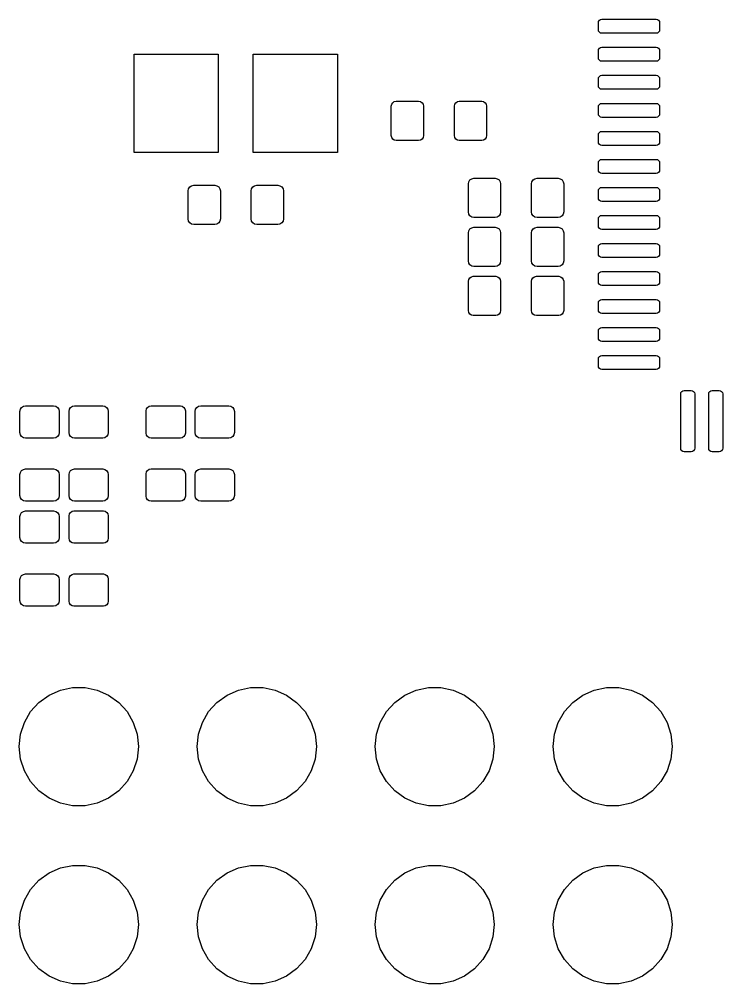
# Model space of a CAD drawing. Extents: x 100.2 to 143.8, y -109.8 to -50.2.
# Drawn here: x 119.91 to 129.95, y -109.37 to -95.6 of the extents above; entities that cross this region are included whole.
import ezdxf

# ---------------------------------------------------------------- set-up
doc = ezdxf.new("R2010")
doc.units = 0
doc.layers.add('BLACK', color=7, linetype='CONTINUOUS')

msp = doc.modelspace()

# ---------------------------------------------------------------- linework, layer by layer
at = {"layer": 'BLACK', "linetype": 'CONTINUOUS'}
for p, q in [((128.175, -95.65), (128.179, -95.6309)), ((128.175, -95.75), (128.175, -95.65)), ((128.179, -95.6309), (128.19, -95.6146)), ((128.19, -95.6146), (128.206, -95.6038)), ((128.206, -95.6038), (128.225, -95.6)), ((128.225, -95.6), (129, -95.6)), ((129, -95.6), (129.019, -95.6038)), ((129.019, -95.6038), (129.035, -95.6146)), ((129.035, -95.6146), (129.046, -95.6309)), ((129.046, -95.6309), (129.05, -95.65)), ((129.05, -95.65), (129.05, -95.75)), ((128.179, -95.7691), (128.175, -95.75)), ((128.19, -95.7854), (128.179, -95.7691)), ((128.206, -95.7962), (128.19, -95.7854)), ((128.225, -95.8), (128.206, -95.7962)), ((129, -95.8), (128.225, -95.8)), ((129.019, -95.7962), (129, -95.8)), ((129.035, -95.7854), (129.019, -95.7962)), ((129.046, -95.7691), (129.035, -95.7854)), ((129.05, -95.75), (129.046, -95.7691)), ((121.55, -97.5), (121.55, -96.1)), ((121.55, -96.1), (122.75, -96.1)), ((122.75, -96.1), (122.75, -97.5)), ((123.25, -97.5), (123.25, -96.1)), ((123.25, -96.1), (124.45, -96.1)), ((124.45, -96.1), (124.45, -97.5)), ((128.175, -96.05), (128.179, -96.0309)), ((128.175, -96.15), (128.175, -96.05)), ((128.179, -96.0309), (128.19, -96.0146)), ((128.19, -96.0146), (128.206, -96.0038)), ((128.206, -96.0038), (128.225, -96)), ((128.225, -96), (129, -96)), ((129, -96), (129.019, -96.0038)), ((129.019, -96.0038), (129.035, -96.0146)), ((129.035, -96.0146), (129.046, -96.0309)), ((129.046, -96.0309), (129.05, -96.05)), ((129.05, -96.05), (129.05, -96.15)), ((128.179, -96.1691), (128.175, -96.15)), ((128.19, -96.1854), (128.179, -96.1691)), ((128.206, -96.1962), (128.19, -96.1854)), ((128.225, -96.2), (128.206, -96.1962)), ((129, -96.2), (128.225, -96.2)), ((129.019, -96.1962), (129, -96.2)), ((129.035, -96.1854), (129.019, -96.1962)), ((129.046, -96.1691), (129.035, -96.1854)), ((129.05, -96.15), (129.046, -96.1691)), ((128.175, -96.45), (128.179, -96.4309)), ((128.175, -96.55), (128.175, -96.45)), ((128.179, -96.4309), (128.19, -96.4146)), ((128.19, -96.4146), (128.206, -96.4038)), ((128.206, -96.4038), (128.225, -96.4)), ((128.225, -96.4), (129, -96.4)), ((129, -96.4), (129.019, -96.4038)), ((129.019, -96.4038), (129.035, -96.4146)), ((129.035, -96.4146), (129.046, -96.4309)), ((129.046, -96.4309), (129.05, -96.45)), ((129.05, -96.45), (129.05, -96.55)), ((128.179, -96.5691), (128.175, -96.55)), ((128.19, -96.5854), (128.179, -96.5691)), ((128.206, -96.5962), (128.19, -96.5854)), ((128.225, -96.6), (128.206, -96.5962)), ((129, -96.6), (128.225, -96.6)), ((129.019, -96.5962), (129, -96.6)), ((129.035, -96.5854), (129.019, -96.5962)), ((129.046, -96.5691), (129.035, -96.5854)), ((129.05, -96.55), (129.046, -96.5691)), ((125.225, -96.8132), (125.241, -96.7905)), ((125.241, -96.7905), (125.263, -96.7753)), ((125.263, -96.7753), (125.29, -96.77)), ((125.29, -96.77), (125.61, -96.77)), ((125.61, -96.77), (125.637, -96.7753)), ((125.637, -96.7753), (125.659, -96.7905)), ((125.659, -96.7905), (125.675, -96.8132)), ((126.125, -96.8132), (126.141, -96.7905)), ((126.141, -96.7905), (126.163, -96.7753)), ((126.163, -96.7753), (126.19, -96.77)), ((126.19, -96.77), (126.51, -96.77)), ((126.51, -96.77), (126.537, -96.7753)), ((126.537, -96.7753), (126.559, -96.7905)), ((126.559, -96.7905), (126.575, -96.8132)), ((128.206, -96.8038), (128.225, -96.8)), ((128.225, -96.8), (129, -96.8)), ((129, -96.8), (129.019, -96.8038)), ((125.22, -96.84), (125.225, -96.8132)), ((125.22, -97.26), (125.22, -96.84)), ((125.675, -96.8132), (125.68, -96.84)), ((125.68, -96.84), (125.68, -97.26)), ((126.12, -96.84), (126.125, -96.8132)), ((126.12, -97.26), (126.12, -96.84)), ((126.575, -96.8132), (126.58, -96.84)), ((126.58, -96.84), (126.58, -97.26)), ((128.175, -96.85), (128.179, -96.8309)), ((128.175, -96.95), (128.175, -96.85)), ((128.179, -96.8309), (128.19, -96.8146)), ((128.19, -96.8146), (128.206, -96.8038)), ((129.019, -96.8038), (129.035, -96.8146)), ((129.035, -96.8146), (129.046, -96.8309)), ((129.046, -96.8309), (129.05, -96.85)), ((129.05, -96.85), (129.05, -96.95)), ((128.179, -96.9691), (128.175, -96.95)), ((128.19, -96.9854), (128.179, -96.9691)), ((128.206, -96.9962), (128.19, -96.9854)), ((128.225, -97), (128.206, -96.9962)), ((129, -97), (128.225, -97)), ((129.019, -96.9962), (129, -97)), ((129.035, -96.9854), (129.019, -96.9962)), ((129.046, -96.9691), (129.035, -96.9854)), ((129.05, -96.95), (129.046, -96.9691)), ((128.179, -97.2309), (128.19, -97.2146)), ((128.19, -97.2146), (128.206, -97.2038)), ((128.206, -97.2038), (128.225, -97.2)), ((128.225, -97.2), (129, -97.2)), ((129, -97.2), (129.019, -97.2038)), ((129.019, -97.2038), (129.035, -97.2146)), ((129.035, -97.2146), (129.046, -97.2309)), ((125.225, -97.2868), (125.22, -97.26)), ((125.241, -97.3095), (125.225, -97.2868)), ((125.263, -97.3247), (125.241, -97.3095)), ((125.29, -97.33), (125.263, -97.3247)), ((125.61, -97.33), (125.29, -97.33)), ((125.637, -97.3247), (125.61, -97.33)), ((125.659, -97.3095), (125.637, -97.3247)), ((125.675, -97.2868), (125.659, -97.3095)), ((125.68, -97.26), (125.675, -97.2868)), ((126.125, -97.2868), (126.12, -97.26)), ((126.141, -97.3095), (126.125, -97.2868)), ((126.163, -97.3247), (126.141, -97.3095)), ((126.19, -97.33), (126.163, -97.3247)), ((126.51, -97.33), (126.19, -97.33)), ((126.537, -97.3247), (126.51, -97.33)), ((126.559, -97.3095), (126.537, -97.3247)), ((126.575, -97.2868), (126.559, -97.3095)), ((126.58, -97.26), (126.575, -97.2868)), ((128.175, -97.25), (128.179, -97.2309)), ((128.175, -97.35), (128.175, -97.25)), ((128.179, -97.3691), (128.175, -97.35)), ((129.046, -97.2309), (129.05, -97.25)), ((129.05, -97.35), (129.046, -97.3691)), ((129.05, -97.25), (129.05, -97.35)), ((128.19, -97.3854), (128.179, -97.3691)), ((128.206, -97.3962), (128.19, -97.3854)), ((128.225, -97.4), (128.206, -97.3962)), ((129, -97.4), (128.225, -97.4)), ((129.019, -97.3962), (129, -97.4)), ((129.035, -97.3854), (129.019, -97.3962)), ((129.046, -97.3691), (129.035, -97.3854)), ((122.75, -97.5), (121.55, -97.5)), ((124.45, -97.5), (123.25, -97.5)), ((128.179, -97.6309), (128.19, -97.6146)), ((128.19, -97.6146), (128.206, -97.6038)), ((128.206, -97.6038), (128.225, -97.6)), ((128.225, -97.6), (129, -97.6)), ((129, -97.6), (129.019, -97.6038)), ((129.019, -97.6038), (129.035, -97.6146)), ((129.035, -97.6146), (129.046, -97.6309)), ((128.175, -97.65), (128.179, -97.6309)), ((128.175, -97.75), (128.175, -97.65)), ((128.179, -97.7691), (128.175, -97.75)), ((129.046, -97.6309), (129.05, -97.65)), ((129.05, -97.75), (129.046, -97.7691)), ((129.05, -97.65), (129.05, -97.75)), ((126.326, -97.9194), (126.343, -97.8934)), ((126.343, -97.8934), (126.369, -97.8761)), ((126.369, -97.8761), (126.4, -97.87)), ((126.4, -97.87), (126.7, -97.87)), ((126.7, -97.87), (126.731, -97.8761)), ((126.731, -97.8761), (126.757, -97.8934)), ((126.757, -97.8934), (126.774, -97.9194)), ((127.226, -97.9194), (127.243, -97.8934)), ((127.243, -97.8934), (127.269, -97.8761)), ((127.269, -97.8761), (127.3, -97.87)), ((127.3, -97.87), (127.6, -97.87)), ((127.6, -97.87), (127.631, -97.8761)), ((127.631, -97.8761), (127.657, -97.8934)), ((127.657, -97.8934), (127.674, -97.9194)), ((128.19, -97.7854), (128.179, -97.7691)), ((128.206, -97.7962), (128.19, -97.7854)), ((128.225, -97.8), (128.206, -97.7962)), ((129, -97.8), (128.225, -97.8)), ((129.019, -97.7962), (129, -97.8)), ((129.035, -97.7854), (129.019, -97.7962)), ((129.046, -97.7691), (129.035, -97.7854)), ((122.32, -98.05), (122.326, -98.0194)), ((122.326, -98.0194), (122.343, -97.9934)), ((122.343, -97.9934), (122.369, -97.9761)), ((122.369, -97.9761), (122.4, -97.97)), ((122.4, -97.97), (122.7, -97.97)), ((122.7, -97.97), (122.731, -97.9761)), ((122.731, -97.9761), (122.757, -97.9934)), ((122.757, -97.9934), (122.774, -98.0194)), ((122.774, -98.0194), (122.78, -98.05)), ((123.22, -98.05), (123.226, -98.0194)), ((123.226, -98.0194), (123.243, -97.9934)), ((123.243, -97.9934), (123.269, -97.9761)), ((123.269, -97.9761), (123.3, -97.97)), ((123.3, -97.97), (123.6, -97.97)), ((123.6, -97.97), (123.631, -97.9761)), ((123.631, -97.9761), (123.657, -97.9934)), ((123.657, -97.9934), (123.674, -98.0194)), ((123.674, -98.0194), (123.68, -98.05)), ((126.32, -97.95), (126.326, -97.9194)), ((126.32, -98.35), (126.32, -97.95)), ((126.774, -97.9194), (126.78, -97.95)), ((126.78, -97.95), (126.78, -98.35)), ((127.22, -97.95), (127.226, -97.9194)), ((127.22, -98.35), (127.22, -97.95)), ((127.674, -97.9194), (127.68, -97.95)), ((127.68, -97.95), (127.68, -98.35)), ((128.175, -98.05), (128.179, -98.0309)), ((128.179, -98.0309), (128.19, -98.0146)), ((128.19, -98.0146), (128.206, -98.0038)), ((128.206, -98.0038), (128.225, -98)), ((128.225, -98), (129, -98)), ((129, -98), (129.019, -98.0038)), ((129.019, -98.0038), (129.035, -98.0146)), ((129.035, -98.0146), (129.046, -98.0309)), ((129.046, -98.0309), (129.05, -98.05)), ((122.32, -98.45), (122.32, -98.05)), ((122.78, -98.05), (122.78, -98.45)), ((123.22, -98.45), (123.22, -98.05)), ((123.68, -98.05), (123.68, -98.45)), ((128.175, -98.15), (128.175, -98.05)), ((128.179, -98.1691), (128.175, -98.15)), ((128.19, -98.1854), (128.179, -98.1691)), ((129.046, -98.1691), (129.035, -98.1854)), ((129.05, -98.15), (129.046, -98.1691)), ((129.05, -98.05), (129.05, -98.15)), ((128.206, -98.1962), (128.19, -98.1854)), ((128.225, -98.2), (128.206, -98.1962)), ((129, -98.2), (128.225, -98.2)), ((129.019, -98.1962), (129, -98.2)), ((129.035, -98.1854), (129.019, -98.1962)), ((122.326, -98.4806), (122.32, -98.45)), ((122.78, -98.45), (122.774, -98.4806)), ((123.226, -98.4806), (123.22, -98.45)), ((123.68, -98.45), (123.674, -98.4806)), ((126.326, -98.3806), (126.32, -98.35)), ((126.343, -98.4066), (126.326, -98.3806)), ((126.369, -98.4239), (126.343, -98.4066)), ((126.4, -98.43), (126.369, -98.4239)), ((126.7, -98.43), (126.4, -98.43)), ((126.731, -98.4239), (126.7, -98.43)), ((126.757, -98.4066), (126.731, -98.4239)), ((126.774, -98.3806), (126.757, -98.4066)), ((126.78, -98.35), (126.774, -98.3806)), ((127.226, -98.3806), (127.22, -98.35)), ((127.243, -98.4066), (127.226, -98.3806)), ((127.269, -98.4239), (127.243, -98.4066)), ((127.3, -98.43), (127.269, -98.4239)), ((127.6, -98.43), (127.3, -98.43)), ((127.631, -98.4239), (127.6, -98.43)), ((127.657, -98.4066), (127.631, -98.4239)), ((127.674, -98.3806), (127.657, -98.4066)), ((127.68, -98.35), (127.674, -98.3806)), ((128.175, -98.45), (128.179, -98.4309)), ((128.175, -98.55), (128.175, -98.45)), ((128.179, -98.4309), (128.19, -98.4146)), ((128.19, -98.4146), (128.206, -98.4038)), ((128.206, -98.4038), (128.225, -98.4)), ((128.225, -98.4), (129, -98.4)), ((129, -98.4), (129.019, -98.4038)), ((129.019, -98.4038), (129.035, -98.4146)), ((129.035, -98.4146), (129.046, -98.4309)), ((129.046, -98.4309), (129.05, -98.45)), ((129.05, -98.45), (129.05, -98.55)), ((122.343, -98.5066), (122.326, -98.4806)), ((122.369, -98.5239), (122.343, -98.5066)), ((122.4, -98.53), (122.369, -98.5239)), ((122.7, -98.53), (122.4, -98.53)), ((122.731, -98.5239), (122.7, -98.53)), ((122.757, -98.5066), (122.731, -98.5239)), ((122.774, -98.4806), (122.757, -98.5066)), ((123.243, -98.5066), (123.226, -98.4806)), ((123.269, -98.5239), (123.243, -98.5066)), ((123.3, -98.53), (123.269, -98.5239)), ((123.6, -98.53), (123.3, -98.53)), ((123.631, -98.5239), (123.6, -98.53)), ((123.657, -98.5066), (123.631, -98.5239)), ((123.674, -98.4806), (123.657, -98.5066)), ((126.343, -98.5934), (126.369, -98.5761)), ((126.369, -98.5761), (126.4, -98.57)), ((126.4, -98.57), (126.7, -98.57)), ((126.7, -98.57), (126.731, -98.5761)), ((126.731, -98.5761), (126.757, -98.5934)), ((127.243, -98.5934), (127.269, -98.5761)), ((127.269, -98.5761), (127.3, -98.57)), ((127.3, -98.57), (127.6, -98.57)), ((127.6, -98.57), (127.631, -98.5761)), ((127.631, -98.5761), (127.657, -98.5934)), ((128.179, -98.5691), (128.175, -98.55)), ((128.19, -98.5854), (128.179, -98.5691)), ((128.206, -98.5962), (128.19, -98.5854)), ((129.035, -98.5854), (129.019, -98.5962)), ((129.046, -98.5691), (129.035, -98.5854)), ((129.05, -98.55), (129.046, -98.5691)), ((126.32, -98.65), (126.326, -98.6194)), ((126.32, -99.05), (126.32, -98.65)), ((126.326, -98.6194), (126.343, -98.5934)), ((126.757, -98.5934), (126.774, -98.6194)), ((126.774, -98.6194), (126.78, -98.65)), ((126.78, -98.65), (126.78, -99.05)), ((127.22, -98.65), (127.226, -98.6194)), ((127.22, -99.05), (127.22, -98.65)), ((127.226, -98.6194), (127.243, -98.5934)), ((127.657, -98.5934), (127.674, -98.6194)), ((127.674, -98.6194), (127.68, -98.65)), ((127.68, -98.65), (127.68, -99.05)), ((128.225, -98.6), (128.206, -98.5962)), ((129, -98.6), (128.225, -98.6)), ((129.019, -98.5962), (129, -98.6)), ((128.175, -98.85), (128.179, -98.8309)), ((128.175, -98.95), (128.175, -98.85)), ((128.179, -98.8309), (128.19, -98.8146)), ((128.19, -98.8146), (128.206, -98.8038)), ((128.206, -98.8038), (128.225, -98.8)), ((128.225, -98.8), (129, -98.8)), ((129, -98.8), (129.019, -98.8038)), ((129.019, -98.8038), (129.035, -98.8146)), ((129.035, -98.8146), (129.046, -98.8309)), ((129.046, -98.8309), (129.05, -98.85)), ((129.05, -98.85), (129.05, -98.95)), ((128.179, -98.9691), (128.175, -98.95)), ((128.19, -98.9854), (128.179, -98.9691)), ((128.206, -98.9962), (128.19, -98.9854)), ((128.225, -99), (128.206, -98.9962)), ((129, -99), (128.225, -99)), ((129.019, -98.9962), (129, -99)), ((129.035, -98.9854), (129.019, -98.9962)), ((129.046, -98.9691), (129.035, -98.9854)), ((129.05, -98.95), (129.046, -98.9691)), ((126.326, -99.0806), (126.32, -99.05)), ((126.343, -99.1066), (126.326, -99.0806)), ((126.369, -99.1239), (126.343, -99.1066)), ((126.4, -99.13), (126.369, -99.1239)), ((126.7, -99.13), (126.4, -99.13)), ((126.731, -99.1239), (126.7, -99.13)), ((126.757, -99.1066), (126.731, -99.1239)), ((126.774, -99.0806), (126.757, -99.1066)), ((126.78, -99.05), (126.774, -99.0806)), ((127.226, -99.0806), (127.22, -99.05)), ((127.243, -99.1066), (127.226, -99.0806)), ((127.269, -99.1239), (127.243, -99.1066)), ((127.3, -99.13), (127.269, -99.1239)), ((127.6, -99.13), (127.3, -99.13)), ((127.631, -99.1239), (127.6, -99.13)), ((127.657, -99.1066), (127.631, -99.1239)), ((127.674, -99.0806), (127.657, -99.1066)), ((127.68, -99.05), (127.674, -99.0806)), ((126.341, -99.2905), (126.363, -99.2753)), ((126.363, -99.2753), (126.39, -99.27)), ((126.39, -99.27), (126.71, -99.27)), ((126.71, -99.27), (126.737, -99.2753)), ((126.737, -99.2753), (126.759, -99.2905)), ((127.241, -99.2905), (127.263, -99.2753)), ((127.263, -99.2753), (127.29, -99.27)), ((127.29, -99.27), (127.61, -99.27)), ((127.61, -99.27), (127.637, -99.2753)), ((127.637, -99.2753), (127.659, -99.2905)), ((128.175, -99.25), (128.179, -99.2309)), ((128.175, -99.35), (128.175, -99.25)), ((128.179, -99.2309), (128.19, -99.2146)), ((128.19, -99.2146), (128.206, -99.2038)), ((128.206, -99.2038), (128.225, -99.2)), ((128.225, -99.2), (129, -99.2)), ((129, -99.2), (129.019, -99.2038)), ((129.019, -99.2038), (129.035, -99.2146)), ((129.035, -99.2146), (129.046, -99.2309)), ((129.046, -99.2309), (129.05, -99.25)), ((129.05, -99.25), (129.05, -99.35)), ((126.32, -99.34), (126.325, -99.3132)), ((126.32, -99.76), (126.32, -99.34)), ((126.325, -99.3132), (126.341, -99.2905)), ((126.759, -99.2905), (126.775, -99.3132)), ((126.775, -99.3132), (126.78, -99.34)), ((126.78, -99.34), (126.78, -99.76)), ((127.22, -99.34), (127.225, -99.3132)), ((127.22, -99.76), (127.22, -99.34)), ((127.225, -99.3132), (127.241, -99.2905)), ((127.659, -99.2905), (127.675, -99.3132)), ((127.675, -99.3132), (127.68, -99.34)), ((127.68, -99.34), (127.68, -99.76)), ((128.179, -99.3691), (128.175, -99.35)), ((128.19, -99.3854), (128.179, -99.3691)), ((128.206, -99.3962), (128.19, -99.3854)), ((128.225, -99.4), (128.206, -99.3962)), ((129, -99.4), (128.225, -99.4)), ((129.019, -99.3962), (129, -99.4)), ((129.035, -99.3854), (129.019, -99.3962)), ((129.046, -99.3691), (129.035, -99.3854)), ((129.05, -99.35), (129.046, -99.3691)), ((128.175, -99.65), (128.179, -99.6309)), ((128.175, -99.75), (128.175, -99.65)), ((128.179, -99.6309), (128.19, -99.6146)), ((128.19, -99.6146), (128.206, -99.6038)), ((128.206, -99.6038), (128.225, -99.6)), ((128.225, -99.6), (129, -99.6)), ((129, -99.6), (129.019, -99.6038)), ((129.019, -99.6038), (129.035, -99.6146)), ((129.035, -99.6146), (129.046, -99.6309)), ((129.046, -99.6309), (129.05, -99.65)), ((129.05, -99.65), (129.05, -99.75)), ((126.325, -99.7868), (126.32, -99.76)), ((126.341, -99.8095), (126.325, -99.7868)), ((126.363, -99.8247), (126.341, -99.8095)), ((126.39, -99.83), (126.363, -99.8247)), ((126.71, -99.83), (126.39, -99.83)), ((126.737, -99.8247), (126.71, -99.83)), ((126.759, -99.8095), (126.737, -99.8247)), ((126.775, -99.7868), (126.759, -99.8095)), ((126.78, -99.76), (126.775, -99.7868)), ((127.225, -99.7868), (127.22, -99.76)), ((127.241, -99.8095), (127.225, -99.7868)), ((127.263, -99.8247), (127.241, -99.8095)), ((127.29, -99.83), (127.263, -99.8247)), ((127.61, -99.83), (127.29, -99.83)), ((127.637, -99.8247), (127.61, -99.83)), ((127.659, -99.8095), (127.637, -99.8247)), ((127.675, -99.7868), (127.659, -99.8095)), ((127.68, -99.76), (127.675, -99.7868)), ((128.179, -99.7691), (128.175, -99.75)), ((128.19, -99.7854), (128.179, -99.7691)), ((128.206, -99.7962), (128.19, -99.7854)), ((128.225, -99.8), (128.206, -99.7962)), ((129, -99.8), (128.225, -99.8)), ((129.019, -99.7962), (129, -99.8)), ((129.035, -99.7854), (129.019, -99.7962)), ((129.046, -99.7691), (129.035, -99.7854)), ((129.05, -99.75), (129.046, -99.7691)), ((128.175, -100.05), (128.179, -100.031)), ((128.175, -100.15), (128.175, -100.05)), ((128.179, -100.031), (128.19, -100.015)), ((128.19, -100.015), (128.206, -100.004)), ((128.206, -100.004), (128.225, -100)), ((128.225, -100), (129, -100)), ((129, -100), (129.019, -100.004)), ((129.019, -100.004), (129.035, -100.015)), ((129.035, -100.015), (129.046, -100.031)), ((129.046, -100.031), (129.05, -100.05)), ((129.05, -100.05), (129.05, -100.15)), ((128.179, -100.169), (128.175, -100.15)), ((128.19, -100.185), (128.179, -100.169)), ((128.206, -100.196), (128.19, -100.185)), ((128.225, -100.2), (128.206, -100.196)), ((129, -100.2), (128.225, -100.2)), ((129.019, -100.196), (129, -100.2)), ((129.035, -100.185), (129.019, -100.196)), ((129.046, -100.169), (129.035, -100.185)), ((129.05, -100.15), (129.046, -100.169)), ((128.175, -100.45), (128.179, -100.431)), ((128.175, -100.55), (128.175, -100.45)), ((128.179, -100.431), (128.19, -100.415)), ((128.19, -100.415), (128.206, -100.404)), ((128.206, -100.404), (128.225, -100.4)), ((128.225, -100.4), (129, -100.4)), ((129, -100.4), (129.019, -100.404)), ((129.019, -100.404), (129.035, -100.415)), ((129.035, -100.415), (129.046, -100.431)), ((129.046, -100.431), (129.05, -100.45)), ((129.05, -100.45), (129.05, -100.55)), ((128.179, -100.569), (128.175, -100.55)), ((128.19, -100.585), (128.179, -100.569)), ((128.206, -100.596), (128.19, -100.585)), ((128.225, -100.6), (128.206, -100.596)), ((129, -100.6), (128.225, -100.6)), ((129.019, -100.596), (129, -100.6)), ((129.035, -100.585), (129.019, -100.596)), ((129.046, -100.569), (129.035, -100.585)), ((129.05, -100.55), (129.046, -100.569)), ((129.35, -100.95), (129.354, -100.931)), ((129.354, -100.931), (129.365, -100.915)), ((129.365, -100.915), (129.381, -100.904)), ((129.381, -100.904), (129.4, -100.9)), ((129.4, -100.9), (129.5, -100.9)), ((129.5, -100.9), (129.519, -100.904)), ((129.519, -100.904), (129.535, -100.915)), ((129.535, -100.915), (129.546, -100.931)), ((129.546, -100.931), (129.55, -100.95)), ((129.75, -100.95), (129.754, -100.931)), ((129.754, -100.931), (129.765, -100.915)), ((129.765, -100.915), (129.781, -100.904)), ((129.781, -100.904), (129.8, -100.9)), ((129.8, -100.9), (129.9, -100.9)), ((129.9, -100.9), (129.919, -100.904)), ((129.919, -100.904), (129.935, -100.915)), ((129.935, -100.915), (129.946, -100.931)), ((129.946, -100.931), (129.95, -100.95)), ((129.35, -101.725), (129.35, -100.95)), ((129.55, -100.95), (129.55, -101.725)), ((129.75, -101.725), (129.75, -100.95)), ((129.95, -100.95), (129.95, -101.725)), ((119.92, -101.2), (119.926, -101.169)), ((119.92, -101.5), (119.92, -101.2)), ((119.926, -101.169), (119.943, -101.143)), ((119.943, -101.143), (119.969, -101.126)), ((119.969, -101.126), (120, -101.12)), ((120, -101.12), (120.4, -101.12)), ((120.4, -101.12), (120.431, -101.126)), ((120.431, -101.126), (120.457, -101.143)), ((120.457, -101.143), (120.474, -101.169)), ((120.474, -101.169), (120.48, -101.2)), ((120.48, -101.2), (120.48, -101.5)), ((120.62, -101.2), (120.626, -101.169)), ((120.62, -101.5), (120.62, -101.2)), ((120.626, -101.169), (120.643, -101.143)), ((120.643, -101.143), (120.669, -101.126)), ((120.669, -101.126), (120.7, -101.12)), ((120.7, -101.12), (121.1, -101.12)), ((121.1, -101.12), (121.131, -101.126)), ((121.131, -101.126), (121.157, -101.143)), ((121.157, -101.143), (121.174, -101.169)), ((121.174, -101.169), (121.18, -101.2)), ((121.18, -101.2), (121.18, -101.5)), ((121.72, -101.19), (121.725, -101.163)), ((121.72, -101.51), (121.72, -101.19)), ((121.725, -101.163), (121.741, -101.141)), ((121.741, -101.141), (121.763, -101.125)), ((121.763, -101.125), (121.79, -101.12)), ((121.79, -101.12), (122.21, -101.12)), ((122.21, -101.12), (122.237, -101.125)), ((122.237, -101.125), (122.259, -101.141)), ((122.259, -101.141), (122.275, -101.163)), ((122.275, -101.163), (122.28, -101.19)), ((122.28, -101.19), (122.28, -101.51)), ((122.42, -101.2), (122.426, -101.169)), ((122.42, -101.5), (122.42, -101.2)), ((122.426, -101.169), (122.443, -101.143)), ((122.443, -101.143), (122.469, -101.126)), ((122.469, -101.126), (122.5, -101.12)), ((122.5, -101.12), (122.9, -101.12)), ((122.9, -101.12), (122.931, -101.126)), ((122.931, -101.126), (122.957, -101.143)), ((122.957, -101.143), (122.974, -101.169)), ((122.974, -101.169), (122.98, -101.2)), ((122.98, -101.2), (122.98, -101.5)), ((119.926, -101.531), (119.92, -101.5)), ((119.943, -101.557), (119.926, -101.531)), ((119.969, -101.574), (119.943, -101.557)), ((120, -101.58), (119.969, -101.574)), ((120.4, -101.58), (120, -101.58)), ((120.431, -101.574), (120.4, -101.58)), ((120.457, -101.557), (120.431, -101.574)), ((120.474, -101.531), (120.457, -101.557)), ((120.48, -101.5), (120.474, -101.531)), ((120.626, -101.531), (120.62, -101.5)), ((120.643, -101.557), (120.626, -101.531)), ((120.669, -101.574), (120.643, -101.557)), ((120.7, -101.58), (120.669, -101.574)), ((121.1, -101.58), (120.7, -101.58)), ((121.131, -101.574), (121.1, -101.58)), ((121.157, -101.557), (121.131, -101.574)), ((121.174, -101.531), (121.157, -101.557)), ((121.18, -101.5), (121.174, -101.531)), ((121.725, -101.537), (121.72, -101.51)), ((121.741, -101.559), (121.725, -101.537)), ((121.763, -101.575), (121.741, -101.559)), ((121.79, -101.58), (121.763, -101.575)), ((122.21, -101.58), (121.79, -101.58)), ((122.237, -101.575), (122.21, -101.58)), ((122.259, -101.559), (122.237, -101.575)), ((122.275, -101.537), (122.259, -101.559)), ((122.28, -101.51), (122.275, -101.537)), ((122.426, -101.531), (122.42, -101.5)), ((122.443, -101.557), (122.426, -101.531)), ((122.469, -101.574), (122.443, -101.557)), ((122.5, -101.58), (122.469, -101.574)), ((122.9, -101.58), (122.5, -101.58)), ((122.931, -101.574), (122.9, -101.58)), ((122.957, -101.557), (122.931, -101.574)), ((122.974, -101.531), (122.957, -101.557)), ((122.98, -101.5), (122.974, -101.531)), ((129.354, -101.744), (129.35, -101.725)), ((129.365, -101.76), (129.354, -101.744)), ((129.381, -101.771), (129.365, -101.76)), ((129.535, -101.76), (129.519, -101.771)), ((129.546, -101.744), (129.535, -101.76)), ((129.55, -101.725), (129.546, -101.744)), ((129.754, -101.744), (129.75, -101.725)), ((129.765, -101.76), (129.754, -101.744)), ((129.781, -101.771), (129.765, -101.76)), ((129.935, -101.76), (129.919, -101.771)), ((129.946, -101.744), (129.935, -101.76)), ((129.95, -101.725), (129.946, -101.744)), ((129.4, -101.775), (129.381, -101.771)), ((129.5, -101.775), (129.4, -101.775)), ((129.519, -101.771), (129.5, -101.775)), ((129.8, -101.775), (129.781, -101.771)), ((129.9, -101.775), (129.8, -101.775)), ((129.919, -101.771), (129.9, -101.775)), ((119.943, -102.043), (119.969, -102.026)), ((119.969, -102.026), (120, -102.02)), ((120, -102.02), (120.4, -102.02)), ((120.4, -102.02), (120.431, -102.026)), ((120.431, -102.026), (120.457, -102.043)), ((120.643, -102.043), (120.669, -102.026)), ((120.669, -102.026), (120.7, -102.02)), ((120.7, -102.02), (121.1, -102.02)), ((121.1, -102.02), (121.131, -102.026)), ((121.131, -102.026), (121.157, -102.043)), ((121.741, -102.041), (121.763, -102.025)), ((121.763, -102.025), (121.79, -102.02)), ((121.79, -102.02), (122.21, -102.02)), ((122.21, -102.02), (122.237, -102.025)), ((122.237, -102.025), (122.259, -102.041)), ((122.443, -102.043), (122.469, -102.026)), ((122.469, -102.026), (122.5, -102.02)), ((122.5, -102.02), (122.9, -102.02)), ((122.9, -102.02), (122.931, -102.026)), ((122.931, -102.026), (122.957, -102.043)), ((119.92, -102.1), (119.926, -102.069)), ((119.92, -102.4), (119.92, -102.1)), ((119.926, -102.069), (119.943, -102.043)), ((120.457, -102.043), (120.474, -102.069)), ((120.474, -102.069), (120.48, -102.1)), ((120.48, -102.1), (120.48, -102.4)), ((120.62, -102.1), (120.626, -102.069)), ((120.62, -102.4), (120.62, -102.1)), ((120.626, -102.069), (120.643, -102.043)), ((121.157, -102.043), (121.174, -102.069)), ((121.174, -102.069), (121.18, -102.1)), ((121.18, -102.1), (121.18, -102.4)), ((121.72, -102.09), (121.725, -102.063)), ((121.72, -102.41), (121.72, -102.09)), ((121.725, -102.063), (121.741, -102.041)), ((122.259, -102.041), (122.275, -102.063)), ((122.275, -102.063), (122.28, -102.09)), ((122.28, -102.09), (122.28, -102.41)), ((122.42, -102.1), (122.426, -102.069)), ((122.42, -102.4), (122.42, -102.1)), ((122.426, -102.069), (122.443, -102.043)), ((122.957, -102.043), (122.974, -102.069)), ((122.974, -102.069), (122.98, -102.1)), ((122.98, -102.1), (122.98, -102.4)), ((119.926, -102.431), (119.92, -102.4)), ((119.943, -102.457), (119.926, -102.431)), ((120.474, -102.431), (120.457, -102.457)), ((120.48, -102.4), (120.474, -102.431)), ((120.626, -102.431), (120.62, -102.4)), ((120.643, -102.457), (120.626, -102.431)), ((121.174, -102.431), (121.157, -102.457)), ((121.18, -102.4), (121.174, -102.431)), ((121.725, -102.437), (121.72, -102.41)), ((121.741, -102.459), (121.725, -102.437)), ((122.275, -102.437), (122.259, -102.459)), ((122.28, -102.41), (122.275, -102.437)), ((122.426, -102.431), (122.42, -102.4)), ((122.443, -102.457), (122.426, -102.431)), ((122.974, -102.431), (122.957, -102.457)), ((122.98, -102.4), (122.974, -102.431)), ((119.969, -102.474), (119.943, -102.457)), ((120, -102.48), (119.969, -102.474)), ((120.4, -102.48), (120, -102.48)), ((120.431, -102.474), (120.4, -102.48)), ((120.457, -102.457), (120.431, -102.474)), ((120.669, -102.474), (120.643, -102.457)), ((120.7, -102.48), (120.669, -102.474)), ((121.1, -102.48), (120.7, -102.48)), ((121.131, -102.474), (121.1, -102.48)), ((121.157, -102.457), (121.131, -102.474)), ((121.763, -102.475), (121.741, -102.459)), ((121.79, -102.48), (121.763, -102.475)), ((122.21, -102.48), (121.79, -102.48)), ((122.237, -102.475), (122.21, -102.48)), ((122.259, -102.459), (122.237, -102.475)), ((122.469, -102.474), (122.443, -102.457)), ((122.5, -102.48), (122.469, -102.474)), ((122.9, -102.48), (122.5, -102.48)), ((122.931, -102.474), (122.9, -102.48)), ((122.957, -102.457), (122.931, -102.474)), ((119.92, -102.7), (119.926, -102.669)), ((119.92, -103), (119.92, -102.7)), ((119.926, -102.669), (119.943, -102.643)), ((119.943, -102.643), (119.969, -102.626)), ((119.969, -102.626), (120, -102.62)), ((120, -102.62), (120.4, -102.62)), ((120.4, -102.62), (120.431, -102.626)), ((120.431, -102.626), (120.457, -102.643)), ((120.457, -102.643), (120.474, -102.669)), ((120.474, -102.669), (120.48, -102.7)), ((120.48, -102.7), (120.48, -103)), ((120.62, -102.69), (120.625, -102.663)), ((120.62, -103.01), (120.62, -102.69)), ((120.625, -102.663), (120.641, -102.641)), ((120.641, -102.641), (120.663, -102.625)), ((120.663, -102.625), (120.69, -102.62)), ((120.69, -102.62), (121.11, -102.62)), ((121.11, -102.62), (121.137, -102.625)), ((121.137, -102.625), (121.159, -102.641)), ((121.159, -102.641), (121.175, -102.663)), ((121.175, -102.663), (121.18, -102.69)), ((121.18, -102.69), (121.18, -103.01)), ((119.926, -103.031), (119.92, -103)), ((119.943, -103.057), (119.926, -103.031)), ((119.969, -103.074), (119.943, -103.057)), ((120, -103.08), (119.969, -103.074)), ((120.4, -103.08), (120, -103.08)), ((120.431, -103.074), (120.4, -103.08)), ((120.457, -103.057), (120.431, -103.074)), ((120.474, -103.031), (120.457, -103.057)), ((120.48, -103), (120.474, -103.031)), ((120.625, -103.037), (120.62, -103.01)), ((120.641, -103.059), (120.625, -103.037)), ((120.663, -103.075), (120.641, -103.059)), ((120.69, -103.08), (120.663, -103.075)), ((121.11, -103.08), (120.69, -103.08)), ((121.137, -103.075), (121.11, -103.08)), ((121.159, -103.059), (121.137, -103.075)), ((121.175, -103.037), (121.159, -103.059)), ((121.18, -103.01), (121.175, -103.037)), ((119.926, -103.569), (119.943, -103.543)), ((119.943, -103.543), (119.969, -103.526)), ((119.969, -103.526), (120, -103.52)), ((120, -103.52), (120.4, -103.52)), ((120.4, -103.52), (120.431, -103.526)), ((120.431, -103.526), (120.457, -103.543)), ((120.457, -103.543), (120.474, -103.569)), ((120.625, -103.563), (120.641, -103.541)), ((120.641, -103.541), (120.663, -103.525)), ((120.663, -103.525), (120.69, -103.52)), ((120.69, -103.52), (121.11, -103.52)), ((121.11, -103.52), (121.137, -103.525)), ((121.137, -103.525), (121.159, -103.541)), ((121.159, -103.541), (121.175, -103.563)), ((119.92, -103.6), (119.926, -103.569)), ((119.92, -103.9), (119.92, -103.6)), ((120.474, -103.569), (120.48, -103.6)), ((120.48, -103.6), (120.48, -103.9)), ((120.62, -103.59), (120.625, -103.563)), ((120.62, -103.91), (120.62, -103.59)), ((121.175, -103.563), (121.18, -103.59)), ((121.18, -103.59), (121.18, -103.91)), ((119.926, -103.931), (119.92, -103.9)), ((119.943, -103.957), (119.926, -103.931)), ((119.969, -103.974), (119.943, -103.957)), ((120.457, -103.957), (120.431, -103.974)), ((120.474, -103.931), (120.457, -103.957)), ((120.48, -103.9), (120.474, -103.931)), ((120.625, -103.937), (120.62, -103.91)), ((120.641, -103.959), (120.625, -103.937)), ((120.663, -103.975), (120.641, -103.959)), ((121.159, -103.959), (121.137, -103.975)), ((121.175, -103.937), (121.159, -103.959)), ((121.18, -103.91), (121.175, -103.937)), ((120, -103.98), (119.969, -103.974)), ((120.4, -103.98), (120, -103.98)), ((120.431, -103.974), (120.4, -103.98)), ((120.69, -103.98), (120.663, -103.975)), ((121.11, -103.98), (120.69, -103.98)), ((121.137, -103.975), (121.11, -103.98)), ((120.335, -105.249), (120.497, -105.177)), ((120.497, -105.177), (120.671, -105.14)), ((120.671, -105.14), (120.849, -105.14)), ((120.849, -105.14), (121.023, -105.177)), ((121.023, -105.177), (121.185, -105.249)), ((122.875, -105.249), (123.037, -105.177)), ((123.037, -105.177), (123.211, -105.14)), ((123.211, -105.14), (123.389, -105.14)), ((123.389, -105.14), (123.563, -105.177)), ((123.563, -105.177), (123.725, -105.249)), ((125.415, -105.249), (125.577, -105.177)), ((125.577, -105.177), (125.751, -105.14)), ((125.751, -105.14), (125.929, -105.14)), ((125.929, -105.14), (126.103, -105.177)), ((126.103, -105.177), (126.265, -105.249)), ((127.955, -105.249), (128.117, -105.177)), ((128.117, -105.177), (128.291, -105.14)), ((128.291, -105.14), (128.469, -105.14)), ((128.469, -105.14), (128.643, -105.177)), ((128.643, -105.177), (128.805, -105.249)), ((120.191, -105.353), (120.335, -105.249)), ((121.185, -105.249), (121.329, -105.353)), ((122.731, -105.353), (122.875, -105.249)), ((123.725, -105.249), (123.869, -105.353)), ((125.271, -105.353), (125.415, -105.249)), ((126.265, -105.249), (126.409, -105.353)), ((127.811, -105.353), (127.955, -105.249)), ((128.805, -105.249), (128.949, -105.353)), ((120.072, -105.485), (120.191, -105.353)), ((121.329, -105.353), (121.448, -105.485)), ((122.612, -105.485), (122.731, -105.353)), ((123.869, -105.353), (123.988, -105.485)), ((125.152, -105.485), (125.271, -105.353)), ((126.409, -105.353), (126.528, -105.485)), ((127.692, -105.485), (127.811, -105.353)), ((128.949, -105.353), (129.068, -105.485)), ((119.983, -105.639), (120.072, -105.485)), ((121.448, -105.485), (121.537, -105.639)), ((122.523, -105.639), (122.612, -105.485)), ((123.988, -105.485), (124.077, -105.639)), ((125.063, -105.639), (125.152, -105.485)), ((126.528, -105.485), (126.617, -105.639)), ((127.603, -105.639), (127.692, -105.485)), ((129.068, -105.485), (129.157, -105.639)), ((119.929, -105.808), (119.983, -105.639)), ((121.537, -105.639), (121.591, -105.808)), ((122.469, -105.808), (122.523, -105.639)), ((124.077, -105.639), (124.131, -105.808)), ((125.009, -105.808), (125.063, -105.639)), ((126.617, -105.639), (126.671, -105.808)), ((127.549, -105.808), (127.603, -105.639)), ((129.157, -105.639), (129.211, -105.808)), ((119.91, -105.985), (119.929, -105.808)), ((121.591, -105.808), (121.61, -105.985)), ((122.45, -105.985), (122.469, -105.808)), ((124.131, -105.808), (124.15, -105.985)), ((124.99, -105.985), (125.009, -105.808)), ((126.671, -105.808), (126.69, -105.985)), ((127.53, -105.985), (127.549, -105.808)), ((129.211, -105.808), (129.23, -105.985)), ((119.929, -106.162), (119.91, -105.985)), ((121.61, -105.985), (121.591, -106.162)), ((122.469, -106.162), (122.45, -105.985)), ((124.15, -105.985), (124.131, -106.162)), ((125.009, -106.162), (124.99, -105.985)), ((126.69, -105.985), (126.671, -106.162)), ((127.549, -106.162), (127.53, -105.985)), ((129.23, -105.985), (129.211, -106.162)), ((119.983, -106.331), (119.929, -106.162)), ((121.591, -106.162), (121.537, -106.331)), ((122.523, -106.331), (122.469, -106.162)), ((124.131, -106.162), (124.077, -106.331)), ((125.063, -106.331), (125.009, -106.162)), ((126.671, -106.162), (126.617, -106.331)), ((127.603, -106.331), (127.549, -106.162)), ((129.211, -106.162), (129.157, -106.331)), ((120.072, -106.485), (119.983, -106.331)), ((121.537, -106.331), (121.448, -106.485)), ((122.612, -106.485), (122.523, -106.331)), ((124.077, -106.331), (123.988, -106.485)), ((125.152, -106.485), (125.063, -106.331)), ((126.617, -106.331), (126.528, -106.485)), ((127.692, -106.485), (127.603, -106.331)), ((129.157, -106.331), (129.068, -106.485)), ((120.191, -106.617), (120.072, -106.485)), ((121.448, -106.485), (121.329, -106.617)), ((122.731, -106.617), (122.612, -106.485)), ((123.988, -106.485), (123.869, -106.617)), ((125.271, -106.617), (125.152, -106.485)), ((126.528, -106.485), (126.409, -106.617)), ((127.811, -106.617), (127.692, -106.485)), ((129.068, -106.485), (128.949, -106.617)), ((120.335, -106.721), (120.191, -106.617)), ((121.329, -106.617), (121.185, -106.721)), ((122.875, -106.721), (122.731, -106.617)), ((123.869, -106.617), (123.725, -106.721)), ((125.415, -106.721), (125.271, -106.617)), ((126.409, -106.617), (126.265, -106.721)), ((127.955, -106.721), (127.811, -106.617)), ((128.949, -106.617), (128.805, -106.721)), ((120.497, -106.793), (120.335, -106.721)), ((120.671, -106.83), (120.497, -106.793)), ((120.849, -106.83), (120.671, -106.83)), ((121.023, -106.793), (120.849, -106.83)), ((121.185, -106.721), (121.023, -106.793)), ((123.037, -106.793), (122.875, -106.721)), ((123.211, -106.83), (123.037, -106.793)), ((123.389, -106.83), (123.211, -106.83)), ((123.563, -106.793), (123.389, -106.83)), ((123.725, -106.721), (123.563, -106.793)), ((125.577, -106.793), (125.415, -106.721)), ((125.751, -106.83), (125.577, -106.793)), ((125.929, -106.83), (125.751, -106.83)), ((126.103, -106.793), (125.929, -106.83)), ((126.265, -106.721), (126.103, -106.793)), ((128.117, -106.793), (127.955, -106.721)), ((128.291, -106.83), (128.117, -106.793)), ((128.469, -106.83), (128.291, -106.83)), ((128.643, -106.793), (128.469, -106.83)), ((128.805, -106.721), (128.643, -106.793)), ((120.497, -107.717), (120.671, -107.68)), ((120.671, -107.68), (120.849, -107.68)), ((120.849, -107.68), (121.023, -107.717)), ((123.037, -107.717), (123.211, -107.68)), ((123.211, -107.68), (123.389, -107.68)), ((123.389, -107.68), (123.563, -107.717)), ((125.577, -107.717), (125.751, -107.68)), ((125.751, -107.68), (125.929, -107.68)), ((125.929, -107.68), (126.103, -107.717)), ((128.117, -107.717), (128.291, -107.68)), ((128.291, -107.68), (128.469, -107.68)), ((128.469, -107.68), (128.643, -107.717)), ((120.191, -107.893), (120.335, -107.789)), ((120.335, -107.789), (120.497, -107.717)), ((121.023, -107.717), (121.185, -107.789)), ((121.185, -107.789), (121.329, -107.893)), ((122.731, -107.893), (122.875, -107.789)), ((122.875, -107.789), (123.037, -107.717)), ((123.563, -107.717), (123.725, -107.789)), ((123.725, -107.789), (123.869, -107.893)), ((125.271, -107.893), (125.415, -107.789)), ((125.415, -107.789), (125.577, -107.717)), ((126.103, -107.717), (126.265, -107.789)), ((126.265, -107.789), (126.409, -107.893)), ((127.811, -107.893), (127.955, -107.789)), ((127.955, -107.789), (128.117, -107.717)), ((128.643, -107.717), (128.805, -107.789)), ((128.805, -107.789), (128.949, -107.893)), ((120.072, -108.025), (120.191, -107.893)), ((121.329, -107.893), (121.448, -108.025)), ((122.612, -108.025), (122.731, -107.893)), ((123.869, -107.893), (123.988, -108.025)), ((125.152, -108.025), (125.271, -107.893)), ((126.409, -107.893), (126.528, -108.025)), ((127.692, -108.025), (127.811, -107.893)), ((128.949, -107.893), (129.068, -108.025)), ((119.983, -108.179), (120.072, -108.025)), ((121.448, -108.025), (121.537, -108.179)), ((122.523, -108.179), (122.612, -108.025)), ((123.988, -108.025), (124.077, -108.179)), ((125.063, -108.179), (125.152, -108.025)), ((126.528, -108.025), (126.617, -108.179)), ((127.603, -108.179), (127.692, -108.025)), ((129.068, -108.025), (129.157, -108.179)), ((119.929, -108.348), (119.983, -108.179)), ((121.537, -108.179), (121.591, -108.348)), ((122.469, -108.348), (122.523, -108.179)), ((124.077, -108.179), (124.131, -108.348)), ((125.009, -108.348), (125.063, -108.179)), ((126.617, -108.179), (126.671, -108.348)), ((127.549, -108.348), (127.603, -108.179)), ((129.157, -108.179), (129.211, -108.348)), ((119.91, -108.525), (119.929, -108.348)), ((121.591, -108.348), (121.61, -108.525)), ((122.45, -108.525), (122.469, -108.348)), ((124.131, -108.348), (124.15, -108.525)), ((124.99, -108.525), (125.009, -108.348)), ((126.671, -108.348), (126.69, -108.525)), ((127.53, -108.525), (127.549, -108.348)), ((129.211, -108.348), (129.23, -108.525)), ((119.929, -108.702), (119.91, -108.525)), ((121.61, -108.525), (121.591, -108.702)), ((122.469, -108.702), (122.45, -108.525)), ((124.15, -108.525), (124.131, -108.702)), ((125.009, -108.702), (124.99, -108.525)), ((126.69, -108.525), (126.671, -108.702)), ((127.549, -108.702), (127.53, -108.525)), ((129.23, -108.525), (129.211, -108.702)), ((119.983, -108.871), (119.929, -108.702)), ((121.591, -108.702), (121.537, -108.871)), ((122.523, -108.871), (122.469, -108.702)), ((124.131, -108.702), (124.077, -108.871)), ((125.063, -108.871), (125.009, -108.702)), ((126.671, -108.702), (126.617, -108.871)), ((127.603, -108.871), (127.549, -108.702)), ((129.211, -108.702), (129.157, -108.871)), ((120.072, -109.025), (119.983, -108.871)), ((121.537, -108.871), (121.448, -109.025)), ((122.612, -109.025), (122.523, -108.871)), ((124.077, -108.871), (123.988, -109.025)), ((125.152, -109.025), (125.063, -108.871)), ((126.617, -108.871), (126.528, -109.025)), ((127.692, -109.025), (127.603, -108.871)), ((129.157, -108.871), (129.068, -109.025)), ((120.191, -109.157), (120.072, -109.025)), ((121.448, -109.025), (121.329, -109.157)), ((122.731, -109.157), (122.612, -109.025)), ((123.988, -109.025), (123.869, -109.157)), ((125.271, -109.157), (125.152, -109.025)), ((126.528, -109.025), (126.409, -109.157)), ((127.811, -109.157), (127.692, -109.025)), ((129.068, -109.025), (128.949, -109.157)), ((120.335, -109.261), (120.191, -109.157)), ((121.329, -109.157), (121.185, -109.261)), ((122.875, -109.261), (122.731, -109.157)), ((123.869, -109.157), (123.725, -109.261)), ((125.415, -109.261), (125.271, -109.157)), ((126.409, -109.157), (126.265, -109.261)), ((127.955, -109.261), (127.811, -109.157)), ((128.949, -109.157), (128.805, -109.261)), ((120.497, -109.333), (120.335, -109.261)), ((120.671, -109.37), (120.497, -109.333)), ((121.023, -109.333), (120.849, -109.37)), ((121.185, -109.261), (121.023, -109.333)), ((123.037, -109.333), (122.875, -109.261)), ((123.211, -109.37), (123.037, -109.333)), ((123.563, -109.333), (123.389, -109.37)), ((123.725, -109.261), (123.563, -109.333)), ((125.577, -109.333), (125.415, -109.261)), ((125.751, -109.37), (125.577, -109.333)), ((126.103, -109.333), (125.929, -109.37)), ((126.265, -109.261), (126.103, -109.333)), ((128.117, -109.333), (127.955, -109.261)), ((128.291, -109.37), (128.117, -109.333)), ((128.643, -109.333), (128.469, -109.37)), ((128.805, -109.261), (128.643, -109.333)), ((120.849, -109.37), (120.671, -109.37)), ((123.389, -109.37), (123.211, -109.37)), ((125.929, -109.37), (125.751, -109.37)), ((128.469, -109.37), (128.291, -109.37))]:
    msp.add_line(p, q, dxfattribs=at)

doc.saveas('drawing.dxf')
